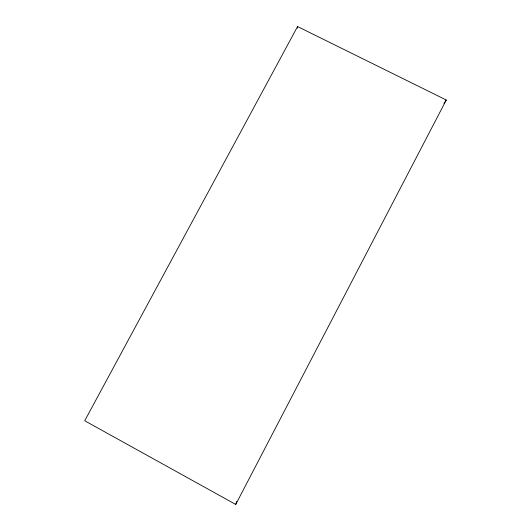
<?xml version="1.0" encoding="UTF-8"?>
<svg xmlns="http://www.w3.org/2000/svg" width="531" height="531" viewBox="0 0 531 531"><rect width="100%" height="100%" fill="white"/><g stroke="black" fill="none" stroke-linecap="round" stroke-linejoin="round"><path stroke-width="0.8" d="M297.552 28.203L297.566 26.55L446.279 100.007L235.737 504.45L84.721 420.764L297.566 26.55M235.737 504.45L236.786 501.324M444.002 103.426L446.279 100.007"/></g></svg>
